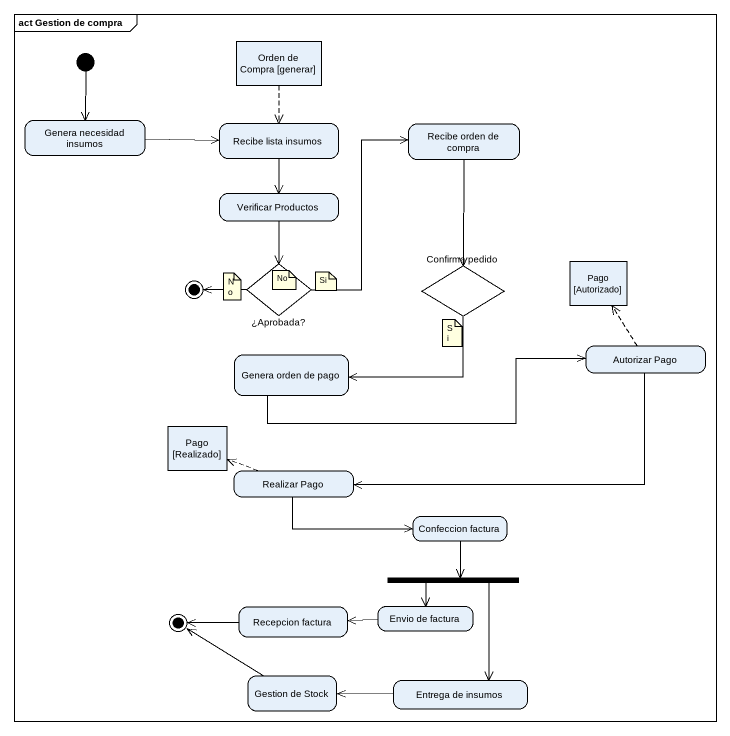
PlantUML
@startuml
mainframe act Gestion de compra
hide empty description
state "Orden de Compra [generar]" as Orden_de_Compra_generar <<object>>
state "Genera necesidad insumos" as Genera_necesidad_insumos
state "Recibe lista insumos" as Recibe_lista_insumos
state "Recibe orden de compra" as Recibe_orden_de_compra
state "Verificar Productos" as Verificar_Productos
state "¿Aprobada?" as Aprobada <<choice>>
state "Confirma pedido" as Confirma_pedido <<choice>>
state "Pago [Autorizado]" as Pago_Autorizado <<object>>
state final1 <<end>>
state "Autorizar Pago" as Autorizar_Pago
state "Genera orden de pago" as Genera_orden_de_pago
state "Pago [Realizado]" as Pago_Realizado <<object>>
state "Realizar Pago" as Realizar_Pago
state "Confeccion factura" as Confeccion_factura
state fork1 <<fork>>
state final2 <<end>>
state "Recepcion factura" as Recepcion_factura
state "Envio de factura" as Envio_de_factura
state "Gestion de Stock" as Gestion_de_Stock
state "Entrega de insumos" as Entrega_de_insumos
[*] --> Genera_necesidad_insumos
Orden_de_Compra_generar -[dashed]-> Recibe_lista_insumos
Genera_necesidad_insumos -right-> Recibe_lista_insumos
Recibe_lista_insumos --> Verificar_Productos
Recibe_orden_de_compra --> Confirma_pedido
Verificar_Productos --> Aprobada
Aprobada -up-> Recibe_orden_de_compra
Aprobada -left-> final1
Confirma_pedido -left-> Genera_orden_de_pago
Autorizar_Pago -up[dashed]-> Pago_Autorizado
Autorizar_Pago -left-> Realizar_Pago
Genera_orden_de_pago -right-> Autorizar_Pago
Realizar_Pago -left[dashed]-> Pago_Realizado
Realizar_Pago -right-> Confeccion_factura
Confeccion_factura --> fork1
fork1 --> Envio_de_factura
fork1 --> Entrega_de_insumos
Recepcion_factura -left-> final2
Envio_de_factura -left-> Recepcion_factura
Gestion_de_Stock -up-> final2
Entrega_de_insumos -left-> Gestion_de_Stock
note as N1
  No
end note
note as N2
  No
end note
note as N3
  Si
end note
note as N4
  Si
end note
@enduml
